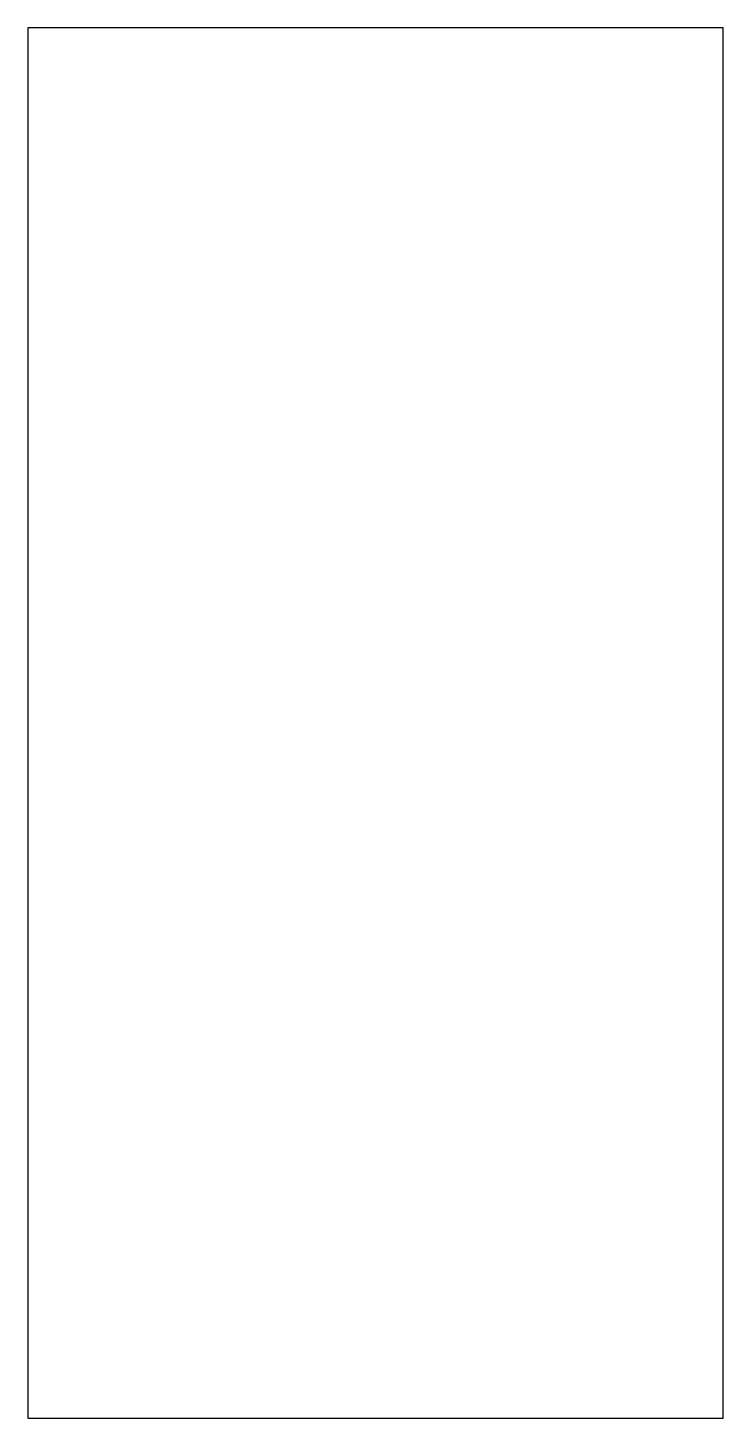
# Model space of a CAD drawing. Header units: inches. Extents: x 0 to 8, y -16 to 0.
import ezdxf

# ---------------------------------------------------------------- set-up
doc = ezdxf.new("R2010")
doc.units = ezdxf.units.IN
doc.layers.get('0').update_dxf_attribs({"linetype": 'CONTINUOUS'})

msp = doc.modelspace()

# ---------------------------------------------------------------- linework, layer by layer
msp.add_lwpolyline([(8, 0), (0, 0), (0, -16), (8, -16)], close=True)

doc.saveas('drawing.dxf')
